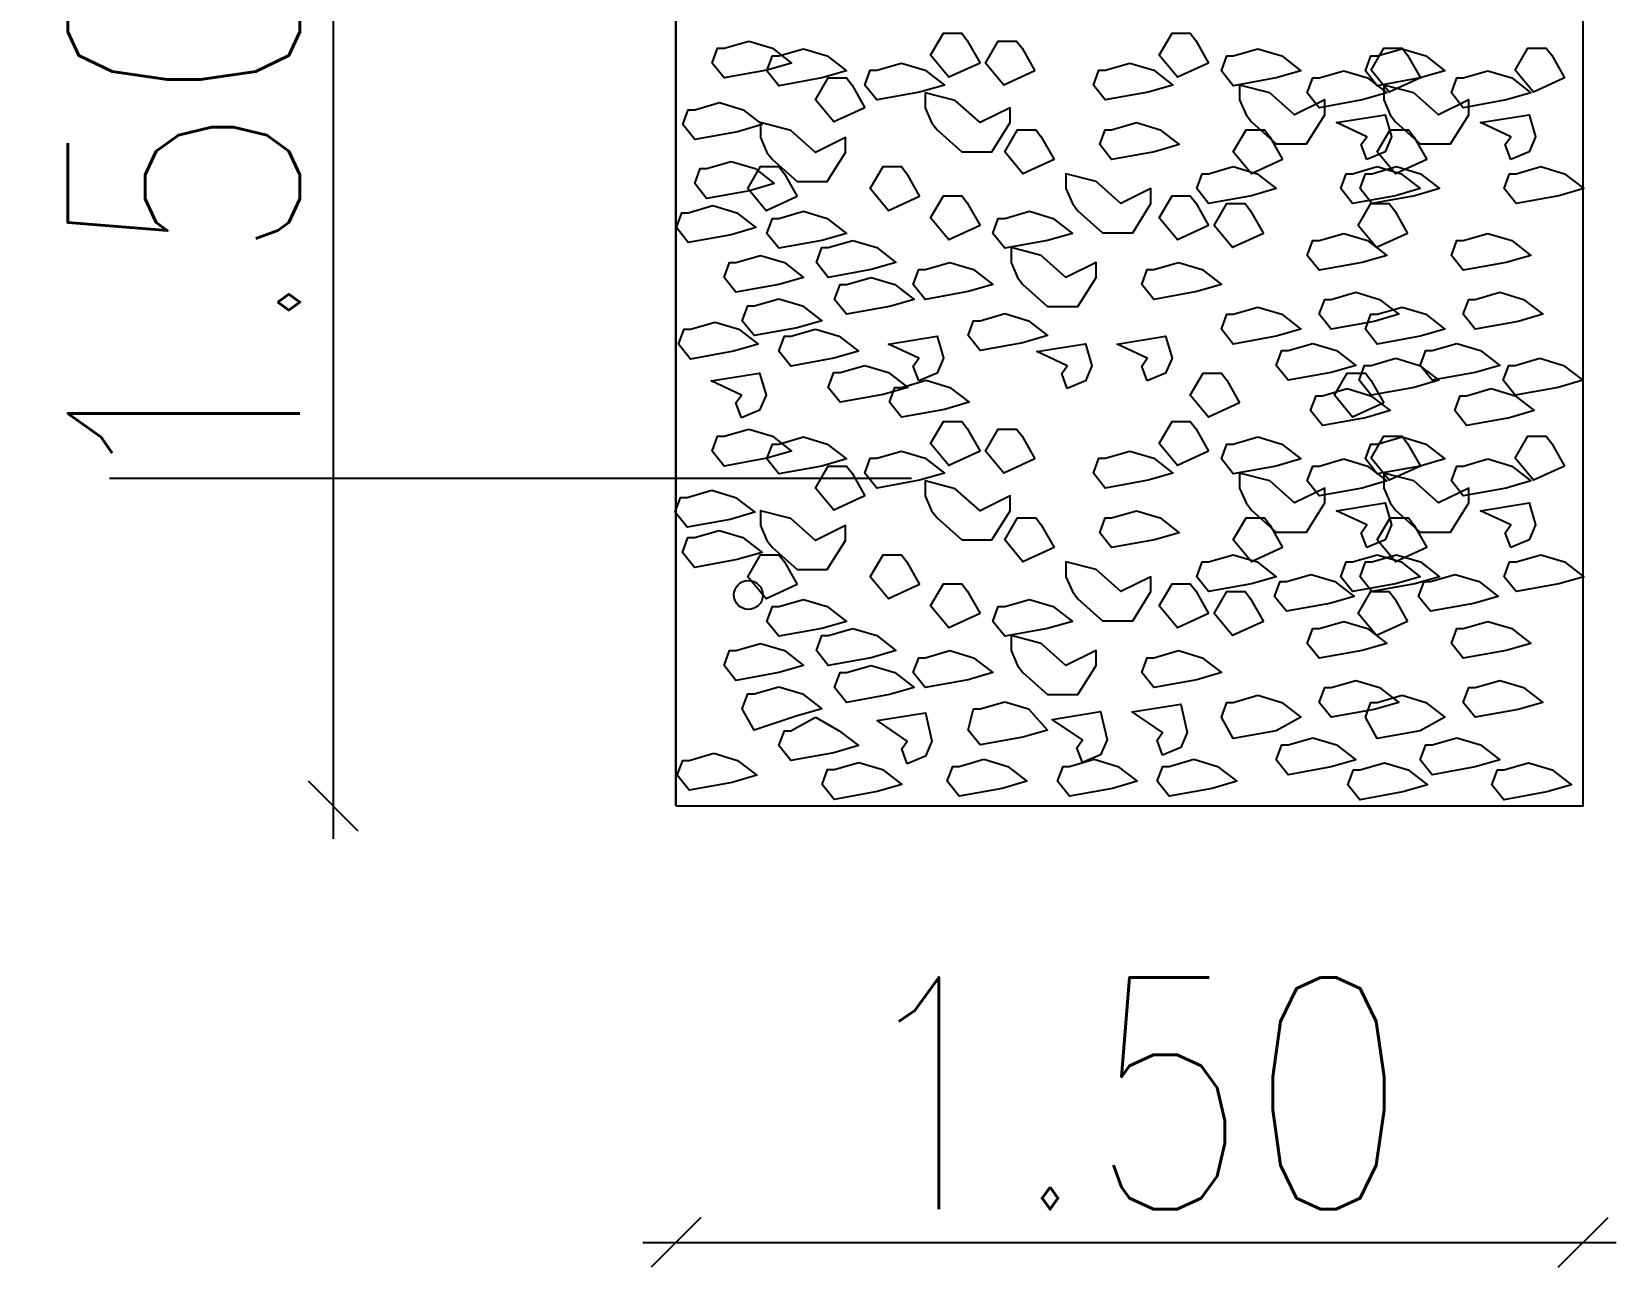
# Model space of a CAD drawing. Header units: metres. Extents: x 574 to 1032, y -195 to -67.
# Drawn here: x 837.543 to 842.325, y -142.248 to -138.519 of the extents above; entities that cross this region are included whole.
import ezdxf

# ---------------------------------------------------------------- set-up
doc = ezdxf.new("R2010")
doc.units = ezdxf.units.M
doc.header["$LTSCALE"] = 20
doc.header["$MEASUREMENT"] = 0
doc.header["$PDMODE"] = 2
doc.layers.add('A-DETL-GENF', color=3, linetype='Continuous', lineweight=9)
doc.layers.add('FOOT', color=3, linetype='Continuous')
doc.styles.add('RS', font='romans.shx', dxfattribs={"width": 0.8})
doc.dimstyles.new('my1', dxfattribs={"dimtxt": 0.23, "dimasz": 0.15, "dimexe": 0, "dimexo": 24, "dimgap": 0.1, "dimtad": 1, "dimtoh": 1, "dimzin": 3, "dimdsep": 46, "dimtxsty": 'RS', "dimblk": 'OBLIQUE', "dimcen": 0.09, "dimdle": 0.1, "dimse1": 1, "dimse2": 1, "dimclrd": 8, "dimclre": 256, "dimclrt": 210, "dimadec": 0, "dimazin": 0, "dimtfac": 0.1, "dimtofl": 0, "dimtmove": 0, "dimatfit": 3, "dimldrblk": 'OBLIQUE', "dimfxl": 0, "dimtolj": 1, "dimtzin": 0, "dimarcsym": 0})

# ---------------------------------------------------------------- blocks, each defined once
blk = doc.blocks.new('_Oblique')
at = {"color": 0, "linetype": 'ByBlock', "lineweight": -2}
blk.add_line((-0.5, -0.5), (0.5, 0.5), dxfattribs=at)
blk = doc.blocks.new('*D431')
at = {"layer": 'A-DETL-GENF', "color": 8, "lineweight": -2, "ltscale": 2}
blk.add_line((839.3871, -142.1734), (842.3251, -142.1734), dxfattribs=at)
at = {"layer": 'Defpoints', "color": 0, "ltscale": 2}
for p in [(842.2251, -139.6924), (839.4871, -139.893), (842.2251, -142.1734)]:
    blk.add_point(p, dxfattribs=at)
at = {"layer": 'A-DETL-GENF', "color": 8, "lineweight": -2, "ltscale": 2, "xscale": 0.15, "yscale": 0.15, "zscale": 0.15, "rotation": 180}
blk.add_blockref('_Oblique', (839.4871, -142.1734), dxfattribs=at)
at = {"layer": 'A-DETL-GENF', "color": 8, "lineweight": -2, "ltscale": 2, "xscale": 0.15, "yscale": 0.15, "zscale": 0.15}
blk.add_blockref('_Oblique', (842.2251, -142.1734), dxfattribs=at)
at = {"layer": 'A-DETL-GENF', "color": 210, "ltscale": 2, "insert": (840.8561, -141.7234), "char_height": 0.7, "attachment_point": 5, "style": 'RS'}
blk.add_mtext('\\A1;1.{\\Fromans|c1;5}0', dxfattribs=at)
blk = doc.blocks.new('*D432')
at = {"layer": 'A-DETL-GENF', "color": 8, "lineweight": -2, "ltscale": 2}
blk.add_line((838.4521, -137.2353), (838.4521, -140.9557), dxfattribs=at)
at = {"layer": 'Defpoints', "color": 0, "ltscale": 2}
for p in [(840.3986, -137.3353), (838.4521, -140.8557), (840.3986, -140.8557)]:
    blk.add_point(p, dxfattribs=at)
at = {"layer": 'A-DETL-GENF', "color": 8, "lineweight": -2, "ltscale": 2, "xscale": 0.15, "yscale": 0.15, "zscale": 0.15}
for p, rotation in [((838.4521, -137.3353), 90), ((838.4521, -140.8557), 270)]:
    blk.add_blockref('_Oblique', p, dxfattribs=dict(at, rotation=rotation))
at = {"layer": 'A-DETL-GENF', "color": 210, "ltscale": 2, "insert": (838.0021, -139.0955), "char_height": 0.7, "attachment_point": 5, "rotation": 90, "style": 'RS'}
blk.add_mtext('\\A1;1.50', dxfattribs=at)

msp = doc.modelspace()

# ---------------------------------------------------------------- linework, layer by layer
at = {"color": 7, "ltscale": 7}
for q in [(839.48707, -137.33533), (841.77529, -140.85568)]:
    msp.add_line((839.48707, -140.85568), q, dxfattribs=at)
at = {"color": 3, "ltscale": 7}
msp.add_line((842.22512, -140.85568), (842.22512, -137.33533), dxfattribs=at)
at = {"color": 7}
msp.add_line((840.19782, -139.86755), (837.7777, -139.86755), dxfattribs=at)
for points in [[(840.40475, -138.61397), (840.31093, -138.65695), (840.25575, -138.59052), (840.29438, -138.52408), (840.34956, -138.52408), (840.36612, -138.54558)], [(840.40475, -138.61397), (840.31093, -138.65695), (840.25575, -138.59052), (840.29438, -138.52408), (840.34956, -138.52408), (840.36612, -138.54558)], [(841.09458, -138.61397), (841.00077, -138.65695), (840.94558, -138.59052), (840.98421, -138.52408), (841.0394, -138.52408), (841.05595, -138.54558)], [(841.09458, -138.61397), (841.00077, -138.65695), (840.94558, -138.59052), (840.98421, -138.52408), (841.0394, -138.52408), (841.05595, -138.54558)], [(839.70664, -138.54753), (839.77838, -138.56903), (839.83633, -138.61397), (839.76183, -138.63546), (839.63214, -138.65891), (839.59627, -138.61397), (839.61282, -138.56903), (839.63214, -138.56903)], [(839.70664, -138.54753), (839.77838, -138.56903), (839.83633, -138.61397), (839.76183, -138.63546), (839.63214, -138.65891), (839.59627, -138.61397), (839.61282, -138.56903), (839.63214, -138.56903)], [(839.8722, -138.57098), (839.94394, -138.59247), (840.00189, -138.63742), (839.92739, -138.65891), (839.7977, -138.68236), (839.76183, -138.63742), (839.77838, -138.59247), (839.7977, -138.59247)], [(839.8722, -138.57098), (839.94394, -138.59247), (840.00189, -138.63742), (839.92739, -138.65891), (839.7977, -138.68236), (839.76183, -138.63742), (839.77838, -138.59247), (839.7977, -138.59247)], [(840.57031, -138.63742), (840.47649, -138.6804), (840.42131, -138.61397), (840.45994, -138.54753), (840.51512, -138.54753), (840.53168, -138.56903)], [(840.57031, -138.63742), (840.47649, -138.6804), (840.42131, -138.61397), (840.45994, -138.54753), (840.51512, -138.54753), (840.53168, -138.56903)], [(841.24359, -138.57098), (841.31533, -138.59247), (841.37327, -138.63742), (841.29877, -138.65891), (841.16908, -138.68236), (841.13321, -138.63742), (841.14977, -138.59247), (841.16908, -138.59247)], [(841.24359, -138.57098), (841.31533, -138.59247), (841.37327, -138.63742), (841.29877, -138.65891), (841.16908, -138.68236), (841.13321, -138.63742), (841.14977, -138.59247), (841.16908, -138.59247)], [(841.67836, -138.57098), (841.75011, -138.59247), (841.80805, -138.63742), (841.73355, -138.65891), (841.60386, -138.68236), (841.56799, -138.63742), (841.58455, -138.59247), (841.60386, -138.59247)], [(841.67836, -138.57098), (841.75011, -138.59247), (841.80805, -138.63742), (841.73355, -138.65891), (841.60386, -138.68236), (841.56799, -138.63742), (841.58455, -138.59247), (841.60386, -138.59247)], [(841.7339, -138.65891), (841.64009, -138.7019), (841.5849, -138.63546), (841.62353, -138.56903), (841.67872, -138.56903), (841.69527, -138.59052)], [(841.7339, -138.65891), (841.64009, -138.7019), (841.5849, -138.63546), (841.62353, -138.56903), (841.67872, -138.56903), (841.69527, -138.59052)], [(842.16868, -138.65891), (842.07487, -138.7019), (842.01968, -138.63546), (842.05831, -138.56903), (842.1135, -138.56903), (842.13005, -138.59052)], [(842.16868, -138.65891), (842.07487, -138.7019), (842.01968, -138.63546), (842.05831, -138.56903), (842.1135, -138.56903), (842.13005, -138.59052)], [(840.16745, -138.61397), (840.23919, -138.63546), (840.29714, -138.6804), (840.22263, -138.7019), (840.09295, -138.72534), (840.05708, -138.6804), (840.07363, -138.63546), (840.09295, -138.63546)], [(840.16745, -138.61397), (840.23919, -138.63546), (840.29714, -138.6804), (840.22263, -138.7019), (840.09295, -138.72534), (840.05708, -138.6804), (840.07363, -138.63546), (840.09295, -138.63546)], [(840.85728, -138.61397), (840.92902, -138.63546), (840.98697, -138.6804), (840.91247, -138.7019), (840.78278, -138.72534), (840.74691, -138.6804), (840.76346, -138.63546), (840.78278, -138.63546)], [(840.85728, -138.61397), (840.92902, -138.63546), (840.98697, -138.6804), (840.91247, -138.7019), (840.78278, -138.72534), (840.74691, -138.6804), (840.76346, -138.63546), (840.78278, -138.63546)], [(841.50296, -138.63742), (841.57471, -138.65891), (841.63265, -138.70385), (841.55815, -138.72534), (841.42846, -138.74879), (841.39259, -138.70385), (841.40915, -138.65891), (841.42846, -138.65891)], [(841.50296, -138.63742), (841.57471, -138.65891), (841.63265, -138.70385), (841.55815, -138.72534), (841.42846, -138.74879), (841.39259, -138.70385), (841.40915, -138.65891), (841.42846, -138.65891)], [(841.93774, -138.63742), (842.00948, -138.65891), (842.06743, -138.70385), (841.99293, -138.72534), (841.86324, -138.74879), (841.82737, -138.70385), (841.84392, -138.65891), (841.86324, -138.65891)], [(841.93774, -138.63742), (842.00948, -138.65891), (842.06743, -138.70385), (841.99293, -138.72534), (841.86324, -138.74879), (841.82737, -138.70385), (841.84392, -138.65891), (841.86324, -138.65891)], [(840.05708, -138.74879), (839.96326, -138.79178), (839.90807, -138.72534), (839.9467, -138.65891), (840.00189, -138.65891), (840.01844, -138.6804)], [(840.05708, -138.74879), (839.96326, -138.79178), (839.90807, -138.72534), (839.9467, -138.65891), (840.00189, -138.65891), (840.01844, -138.6804)], [(841.22427, -138.79178), (841.29877, -138.85822), (841.38983, -138.85822), (841.44502, -138.77029), (841.44502, -138.72534), (841.35396, -138.77029), (841.27946, -138.70385), (841.1884, -138.6804), (841.1884, -138.72534), (841.20771, -138.77029)], [(841.22427, -138.79178), (841.29877, -138.85822), (841.38983, -138.85822), (841.44502, -138.77029), (841.44502, -138.72534), (841.35396, -138.77029), (841.27946, -138.70385), (841.1884, -138.6804), (841.1884, -138.72534), (841.20771, -138.77029)], [(841.65905, -138.79178), (841.73355, -138.85822), (841.82461, -138.85822), (841.8798, -138.77029), (841.8798, -138.72534), (841.78874, -138.77029), (841.71424, -138.70385), (841.62318, -138.6804), (841.62318, -138.72534), (841.64249, -138.77029)], [(841.65905, -138.79178), (841.73355, -138.85822), (841.82461, -138.85822), (841.8798, -138.77029), (841.8798, -138.72534), (841.78874, -138.77029), (841.71424, -138.70385), (841.62318, -138.6804), (841.62318, -138.72534), (841.64249, -138.77029)], [(839.61814, -138.73335), (839.68988, -138.75485), (839.74782, -138.79979), (839.67332, -138.82128), (839.54363, -138.84473), (839.50776, -138.79979), (839.52432, -138.75485), (839.54363, -138.75485)], [(839.61814, -138.73335), (839.68988, -138.75485), (839.74782, -138.79979), (839.67332, -138.82128), (839.54363, -138.84473), (839.50776, -138.79979), (839.52432, -138.75485), (839.54363, -138.75485)], [(840.27506, -138.81523), (840.34956, -138.88166), (840.44062, -138.88166), (840.49581, -138.79373), (840.49581, -138.74879), (840.40475, -138.79373), (840.33025, -138.7273), (840.23919, -138.70385), (840.23919, -138.74879), (840.25851, -138.79373)], [(840.27506, -138.81523), (840.34956, -138.88166), (840.44062, -138.88166), (840.49581, -138.79373), (840.49581, -138.74879), (840.40475, -138.79373), (840.33025, -138.7273), (840.23919, -138.70385), (840.23919, -138.74879), (840.25851, -138.79373)], [(841.57195, -138.90511), (841.55539, -138.86017), (841.57195, -138.83672), (841.48089, -138.79373), (841.62713, -138.77029), (841.64645, -138.83672), (841.62713, -138.88166)], [(841.57195, -138.90511), (841.55539, -138.86017), (841.57195, -138.83672), (841.48089, -138.79373), (841.62713, -138.77029), (841.64645, -138.83672), (841.62713, -138.88166)], [(842.00672, -138.90511), (841.99017, -138.86017), (842.00672, -138.83672), (841.91567, -138.79373), (842.06191, -138.77029), (842.08123, -138.83672), (842.06191, -138.88166)], [(842.00672, -138.90511), (841.99017, -138.86017), (842.00672, -138.83672), (841.91567, -138.79373), (842.06191, -138.77029), (842.08123, -138.83672), (842.06191, -138.88166)], [(839.77838, -138.90511), (839.85288, -138.97155), (839.94394, -138.97155), (839.99913, -138.88362), (839.99913, -138.83868), (839.90807, -138.88362), (839.83357, -138.81718), (839.74251, -138.79373), (839.74251, -138.83868), (839.76183, -138.88362)], [(839.77838, -138.90511), (839.85288, -138.97155), (839.94394, -138.97155), (839.99913, -138.88362), (839.99913, -138.83868), (839.90807, -138.88362), (839.83357, -138.81718), (839.74251, -138.79373), (839.74251, -138.83868), (839.76183, -138.88362)], [(840.62826, -138.90511), (840.53444, -138.9481), (840.47925, -138.88166), (840.51788, -138.81523), (840.57307, -138.81523), (840.58963, -138.83672)], [(840.62826, -138.90511), (840.53444, -138.9481), (840.47925, -138.88166), (840.51788, -138.81523), (840.57307, -138.81523), (840.58963, -138.83672)], [(840.8766, -138.79373), (840.94834, -138.81523), (841.00628, -138.86017), (840.93178, -138.88166), (840.80209, -138.90511), (840.76622, -138.86017), (840.78278, -138.81523), (840.80209, -138.81523)], [(840.8766, -138.79373), (840.94834, -138.81523), (841.00628, -138.86017), (840.93178, -138.88166), (840.80209, -138.90511), (840.76622, -138.86017), (840.78278, -138.81523), (840.80209, -138.81523)], [(841.31809, -138.90511), (841.22427, -138.9481), (841.16908, -138.88166), (841.20771, -138.81523), (841.2629, -138.81523), (841.27946, -138.83672)], [(841.31809, -138.90511), (841.22427, -138.9481), (841.16908, -138.88166), (841.20771, -138.81523), (841.2629, -138.81523), (841.27946, -138.83672)], [(841.75287, -138.90511), (841.65905, -138.9481), (841.60386, -138.88166), (841.64249, -138.81523), (841.69768, -138.81523), (841.71424, -138.83672)], [(841.75287, -138.90511), (841.65905, -138.9481), (841.60386, -138.88166), (841.64249, -138.81523), (841.69768, -138.81523), (841.71424, -138.83672)], [(839.65401, -138.91117), (839.72575, -138.93266), (839.78369, -138.9776), (839.70919, -138.9991), (839.5795, -139.02254), (839.54363, -138.9776), (839.56019, -138.93266), (839.5795, -138.93266)], [(839.65401, -138.91117), (839.72575, -138.93266), (839.78369, -138.9776), (839.70919, -138.9991), (839.5795, -139.02254), (839.54363, -138.9776), (839.56019, -138.93266), (839.5795, -138.93266)], [(839.85288, -139.01649), (839.75907, -139.05948), (839.70388, -138.99304), (839.74251, -138.9266), (839.7977, -138.9266), (839.81425, -138.9481)], [(839.85288, -139.01649), (839.75907, -139.05948), (839.70388, -138.99304), (839.74251, -138.9266), (839.7977, -138.9266), (839.81425, -138.9481)], [(840.22263, -139.01649), (840.12882, -139.05948), (840.07363, -138.99304), (840.11226, -138.9266), (840.16745, -138.9266), (840.184, -138.9481)], [(840.22263, -139.01649), (840.12882, -139.05948), (840.07363, -138.99304), (840.11226, -138.9266), (840.16745, -138.9266), (840.184, -138.9481)], [(841.16908, -138.9266), (841.24083, -138.9481), (841.29877, -138.99304), (841.22427, -139.01453), (841.09458, -139.03798), (841.05871, -138.99304), (841.07527, -138.9481), (841.09458, -138.9481)], [(841.16908, -138.9266), (841.24083, -138.9481), (841.29877, -138.99304), (841.22427, -139.01453), (841.09458, -139.03798), (841.05871, -138.99304), (841.07527, -138.9481), (841.09458, -138.9481)], [(841.60386, -138.9266), (841.67561, -138.9481), (841.73355, -138.99304), (841.65905, -139.01453), (841.52936, -139.03798), (841.49349, -138.99304), (841.51005, -138.9481), (841.52936, -138.9481)], [(841.60386, -138.9266), (841.67561, -138.9481), (841.73355, -138.99304), (841.65905, -139.01453), (841.52936, -139.03798), (841.49349, -138.99304), (841.51005, -138.9481), (841.52936, -138.9481)], [(841.66216, -138.9266), (841.7339, -138.9481), (841.79185, -138.99304), (841.71735, -139.01453), (841.58766, -139.03798), (841.55179, -138.99304), (841.56834, -138.9481), (841.58766, -138.9481)], [(841.66216, -138.9266), (841.7339, -138.9481), (841.79185, -138.99304), (841.71735, -139.01453), (841.58766, -139.03798), (841.55179, -138.99304), (841.56834, -138.9481), (841.58766, -138.9481)], [(842.09694, -138.9266), (842.16868, -138.9481), (842.22663, -138.99304), (842.15213, -139.01453), (842.02244, -139.03798), (841.98657, -138.99304), (842.00312, -138.9481), (842.02244, -138.9481)], [(842.09694, -138.9266), (842.16868, -138.9481), (842.22663, -138.99304), (842.15213, -139.01453), (842.02244, -139.03798), (841.98657, -138.99304), (842.00312, -138.9481), (842.02244, -138.9481)], [(840.7, -139.05948), (840.7745, -139.12591), (840.86556, -139.12591), (840.92074, -139.03798), (840.92074, -138.99304), (840.82969, -139.03798), (840.75519, -138.97155), (840.66413, -138.9481), (840.66413, -138.99304), (840.68344, -139.03798)], [(840.7, -139.05948), (840.7745, -139.12591), (840.86556, -139.12591), (840.92074, -139.03798), (840.92074, -138.99304), (840.82969, -139.03798), (840.75519, -138.97155), (840.66413, -138.9481), (840.66413, -138.99304), (840.68344, -139.03798)], [(840.40475, -139.10442), (840.31093, -139.1474), (840.25575, -139.08097), (840.29438, -139.01453), (840.34956, -139.01453), (840.36612, -139.03603)], [(840.40475, -139.10442), (840.31093, -139.1474), (840.25575, -139.08097), (840.29438, -139.01453), (840.34956, -139.01453), (840.36612, -139.03603)], [(841.09458, -139.10442), (841.00077, -139.1474), (840.94558, -139.08097), (840.98421, -139.01453), (841.0394, -139.01453), (841.05595, -139.03603)], [(841.09458, -139.10442), (841.00077, -139.1474), (840.94558, -139.08097), (840.98421, -139.01453), (841.0394, -139.01453), (841.05595, -139.03603)], [(839.59882, -139.04404), (839.67056, -139.06553), (839.72851, -139.11047), (839.65401, -139.13197), (839.52432, -139.15541), (839.48845, -139.11047), (839.505, -139.06553), (839.52432, -139.06553)], [(839.8722, -139.06143), (839.94394, -139.08292), (840.00189, -139.12786), (839.92739, -139.14936), (839.7977, -139.17281), (839.76183, -139.12786), (839.77838, -139.08292), (839.7977, -139.08292)], [(839.8722, -139.06143), (839.94394, -139.08292), (840.00189, -139.12786), (839.92739, -139.14936), (839.7977, -139.17281), (839.76183, -139.12786), (839.77838, -139.08292), (839.7977, -139.08292)], [(840.55375, -139.06143), (840.6255, -139.08292), (840.68344, -139.12786), (840.60894, -139.14936), (840.47925, -139.17281), (840.44338, -139.12786), (840.45994, -139.08292), (840.47925, -139.08292)], [(840.55375, -139.06143), (840.6255, -139.08292), (840.68344, -139.12786), (840.60894, -139.14936), (840.47925, -139.17281), (840.44338, -139.12786), (840.45994, -139.08292), (840.47925, -139.08292)], [(841.26014, -139.12786), (841.16633, -139.17085), (841.11114, -139.10442), (841.14977, -139.03798), (841.20496, -139.03798), (841.22151, -139.05948)], [(841.26014, -139.12786), (841.16633, -139.17085), (841.11114, -139.10442), (841.14977, -139.03798), (841.20496, -139.03798), (841.22151, -139.05948)], [(841.69492, -139.12786), (841.6011, -139.17085), (841.54592, -139.10442), (841.58455, -139.03798), (841.63973, -139.03798), (841.65629, -139.05948)], [(841.69492, -139.12786), (841.6011, -139.17085), (841.54592, -139.10442), (841.58455, -139.03798), (841.63973, -139.03798), (841.65629, -139.05948)], [(840.0212, -139.14936), (840.09295, -139.17085), (840.15089, -139.21579), (840.07639, -139.23729), (839.9467, -139.26074), (839.91083, -139.21579), (839.92739, -139.17085), (839.9467, -139.17085)], [(840.0212, -139.14936), (840.09295, -139.17085), (840.15089, -139.21579), (840.07639, -139.23729), (839.9467, -139.26074), (839.91083, -139.21579), (839.92739, -139.17085), (839.9467, -139.17085)], [(841.50296, -139.12786), (841.57471, -139.14936), (841.63265, -139.1943), (841.55815, -139.21579), (841.42846, -139.23924), (841.39259, -139.1943), (841.40915, -139.14936), (841.42846, -139.14936)], [(841.50296, -139.12786), (841.57471, -139.14936), (841.63265, -139.1943), (841.55815, -139.21579), (841.42846, -139.23924), (841.39259, -139.1943), (841.40915, -139.14936), (841.42846, -139.14936)], [(841.93774, -139.12786), (842.00948, -139.14936), (842.06743, -139.1943), (841.99293, -139.21579), (841.86324, -139.23924), (841.82737, -139.1943), (841.84392, -139.14936), (841.86324, -139.14936)], [(841.93774, -139.12786), (842.00948, -139.14936), (842.06743, -139.1943), (841.99293, -139.21579), (841.86324, -139.23924), (841.82737, -139.1943), (841.84392, -139.14936), (841.86324, -139.14936)], [(839.74251, -139.1943), (839.81425, -139.21579), (839.8722, -139.26074), (839.7977, -139.28223), (839.66801, -139.30568), (839.63214, -139.26074), (839.64869, -139.21579), (839.66801, -139.21579)], [(839.74251, -139.1943), (839.81425, -139.21579), (839.8722, -139.26074), (839.7977, -139.28223), (839.66801, -139.30568), (839.63214, -139.26074), (839.64869, -139.21579), (839.66801, -139.21579)], [(840.53444, -139.28223), (840.60894, -139.34866), (840.7, -139.34866), (840.75519, -139.26074), (840.75519, -139.21579), (840.66413, -139.26074), (840.58963, -139.1943), (840.49857, -139.17085), (840.49857, -139.21579), (840.51788, -139.26074)], [(840.53444, -139.28223), (840.60894, -139.34866), (840.7, -139.34866), (840.75519, -139.26074), (840.75519, -139.21579), (840.66413, -139.26074), (840.58963, -139.1943), (840.49857, -139.17085), (840.49857, -139.21579), (840.51788, -139.26074)], [(840.07639, -139.26074), (840.14813, -139.28223), (840.20608, -139.32717), (840.13158, -139.34866), (840.00189, -139.37211), (839.96602, -139.32717), (839.98257, -139.28223), (840.00189, -139.28223)], [(840.07639, -139.26074), (840.14813, -139.28223), (840.20608, -139.32717), (840.13158, -139.34866), (840.00189, -139.37211), (839.96602, -139.32717), (839.98257, -139.28223), (840.00189, -139.28223)], [(840.31369, -139.21579), (840.38544, -139.23729), (840.44338, -139.28223), (840.36888, -139.30372), (840.23919, -139.32717), (840.20332, -139.28223), (840.21988, -139.23729), (840.23919, -139.23729)], [(840.31369, -139.21579), (840.38544, -139.23729), (840.44338, -139.28223), (840.36888, -139.30372), (840.23919, -139.32717), (840.20332, -139.28223), (840.21988, -139.23729), (840.23919, -139.23729)], [(841.00352, -139.21579), (841.07527, -139.23729), (841.13321, -139.28223), (841.05871, -139.30372), (840.92902, -139.32717), (840.89315, -139.28223), (840.90971, -139.23729), (840.92902, -139.23729)], [(841.00352, -139.21579), (841.07527, -139.23729), (841.13321, -139.28223), (841.05871, -139.30372), (840.92902, -139.32717), (840.89315, -139.28223), (840.90971, -139.23729), (840.92902, -139.23729)], [(841.53883, -139.30568), (841.61058, -139.32717), (841.66852, -139.37211), (841.59402, -139.39361), (841.46433, -139.41705), (841.42846, -139.37211), (841.44502, -139.32717), (841.46433, -139.32717)], [(841.53883, -139.30568), (841.61058, -139.32717), (841.66852, -139.37211), (841.59402, -139.39361), (841.46433, -139.41705), (841.42846, -139.37211), (841.44502, -139.32717), (841.46433, -139.32717)], [(841.97361, -139.30568), (842.04536, -139.32717), (842.1033, -139.37211), (842.0288, -139.39361), (841.89911, -139.41705), (841.86324, -139.37211), (841.8798, -139.32717), (841.89911, -139.32717)], [(841.97361, -139.30568), (842.04536, -139.32717), (842.1033, -139.37211), (842.0288, -139.39361), (841.89911, -139.41705), (841.86324, -139.37211), (841.8798, -139.32717), (841.89911, -139.32717)], [(839.7977, -139.32522), (839.86944, -139.34671), (839.92739, -139.39165), (839.85288, -139.41315), (839.7232, -139.43659), (839.68733, -139.39165), (839.70388, -139.34671), (839.7232, -139.34671)], [(839.7977, -139.32522), (839.86944, -139.34671), (839.92739, -139.39165), (839.85288, -139.41315), (839.7232, -139.43659), (839.68733, -139.39165), (839.70388, -139.34671), (839.7232, -139.34671)], [(841.24359, -139.35062), (841.31533, -139.37211), (841.37327, -139.41705), (841.29877, -139.43855), (841.16908, -139.462), (841.13321, -139.41705), (841.14977, -139.37211), (841.16908, -139.37211)], [(841.24359, -139.35062), (841.31533, -139.37211), (841.37327, -139.41705), (841.29877, -139.43855), (841.16908, -139.462), (841.13321, -139.41705), (841.14977, -139.37211), (841.16908, -139.37211)], [(841.67836, -139.35062), (841.75011, -139.37211), (841.80805, -139.41705), (841.73355, -139.43855), (841.60386, -139.462), (841.56799, -139.41705), (841.58455, -139.37211), (841.60386, -139.37211)], [(841.67836, -139.35062), (841.75011, -139.37211), (841.80805, -139.41705), (841.73355, -139.43855), (841.60386, -139.462), (841.56799, -139.41705), (841.58455, -139.37211), (841.60386, -139.37211)], [(839.60529, -139.39584), (839.67703, -139.41733), (839.73498, -139.46227), (839.66048, -139.48377), (839.53079, -139.50721), (839.49492, -139.46227), (839.51147, -139.41733), (839.53079, -139.41733)], [(840.47925, -139.37016), (840.55099, -139.39165), (840.60894, -139.43659), (840.53444, -139.45809), (840.40475, -139.48154), (840.36888, -139.43659), (840.38544, -139.39165), (840.40475, -139.39165)], [(840.47925, -139.37016), (840.55099, -139.39165), (840.60894, -139.43659), (840.53444, -139.45809), (840.40475, -139.48154), (840.36888, -139.43659), (840.38544, -139.39165), (840.40475, -139.39165)], [(839.90807, -139.41705), (839.97981, -139.43855), (840.03776, -139.48349), (839.96326, -139.50498), (839.83357, -139.52843), (839.7977, -139.48349), (839.81425, -139.43855), (839.83357, -139.43855)], [(839.90807, -139.41705), (839.97981, -139.43855), (840.03776, -139.48349), (839.96326, -139.50498), (839.83357, -139.52843), (839.7977, -139.48349), (839.81425, -139.43855), (839.83357, -139.43855)], [(840.21988, -139.57337), (840.20332, -139.52843), (840.21988, -139.50498), (840.12882, -139.462), (840.27506, -139.43855), (840.29438, -139.50498), (840.27506, -139.54992)], [(840.21988, -139.57337), (840.20332, -139.52843), (840.21988, -139.50498), (840.12882, -139.462), (840.27506, -139.43855), (840.29438, -139.50498), (840.27506, -139.54992)], [(840.90971, -139.57337), (840.89315, -139.52843), (840.90971, -139.50498), (840.81865, -139.462), (840.96489, -139.43855), (840.98421, -139.50498), (840.96489, -139.54992)], [(840.90971, -139.57337), (840.89315, -139.52843), (840.90971, -139.50498), (840.81865, -139.462), (840.96489, -139.43855), (840.98421, -139.50498), (840.96489, -139.54992)], [(840.66778, -139.59596), (840.65123, -139.55102), (840.66778, -139.52757), (840.57673, -139.48458), (840.72297, -139.46113), (840.74229, -139.52757), (840.72297, -139.57251)], [(840.66778, -139.59596), (840.65123, -139.55102), (840.66778, -139.52757), (840.57673, -139.48458), (840.72297, -139.46113), (840.74229, -139.52757), (840.72297, -139.57251)], [(841.40915, -139.46004), (841.48089, -139.48154), (841.53883, -139.52648), (841.46433, -139.54797), (841.33464, -139.57142), (841.29877, -139.52648), (841.31533, -139.48154), (841.33464, -139.48154)], [(841.40915, -139.46004), (841.48089, -139.48154), (841.53883, -139.52648), (841.46433, -139.54797), (841.33464, -139.57142), (841.29877, -139.52648), (841.31533, -139.48154), (841.33464, -139.48154)], [(841.84392, -139.46004), (841.91567, -139.48154), (841.97361, -139.52648), (841.89911, -139.54797), (841.76942, -139.57142), (841.73355, -139.52648), (841.75011, -139.48154), (841.76942, -139.48154)], [(841.84392, -139.46004), (841.91567, -139.48154), (841.97361, -139.52648), (841.89911, -139.54797), (841.76942, -139.57142), (841.73355, -139.52648), (841.75011, -139.48154), (841.76942, -139.48154)], [(840.05708, -139.52648), (840.12882, -139.54797), (840.18676, -139.59291), (840.11226, -139.61441), (839.98257, -139.63785), (839.9467, -139.59291), (839.96326, -139.54797), (839.98257, -139.54797)], [(840.05708, -139.52648), (840.12882, -139.54797), (840.18676, -139.59291), (840.11226, -139.61441), (839.98257, -139.63785), (839.9467, -139.59291), (839.96326, -139.54797), (839.98257, -139.54797)], [(841.6594, -139.50498), (841.73115, -139.52648), (841.78909, -139.57142), (841.71459, -139.59291), (841.5849, -139.61636), (841.54903, -139.57142), (841.56559, -139.52648), (841.5849, -139.52648)], [(842.09418, -139.50498), (842.16592, -139.52648), (842.22387, -139.57142), (842.14937, -139.59291), (842.01968, -139.61636), (841.98381, -139.57142), (842.00036, -139.52648), (842.01968, -139.52648)], [(839.68457, -139.68475), (839.66801, -139.63981), (839.68457, -139.61636), (839.59351, -139.57337), (839.73975, -139.54992), (839.75907, -139.61636), (839.73975, -139.6613)], [(839.68457, -139.68475), (839.66801, -139.63981), (839.68457, -139.61636), (839.59351, -139.57337), (839.73975, -139.54992), (839.75907, -139.61636), (839.73975, -139.6613)], [(840.24195, -139.57142), (840.31369, -139.59291), (840.37164, -139.63785), (840.29714, -139.65935), (840.16745, -139.6828), (840.13158, -139.63785), (840.14813, -139.59291), (840.16745, -139.59291)], [(840.24195, -139.57142), (840.31369, -139.59291), (840.37164, -139.63785), (840.29714, -139.65935), (840.16745, -139.6828), (840.13158, -139.63785), (840.14813, -139.59291), (840.16745, -139.59291)], [(841.1884, -139.63981), (841.09458, -139.6828), (841.0394, -139.61636), (841.07803, -139.54992), (841.13321, -139.54992), (841.14977, -139.57142)], [(841.1884, -139.63981), (841.09458, -139.6828), (841.0394, -139.61636), (841.07803, -139.54992), (841.13321, -139.54992), (841.14977, -139.57142)], [(841.51293, -139.59636), (841.58467, -139.61786), (841.64262, -139.6628), (841.56812, -139.68429), (841.43843, -139.70774), (841.40256, -139.6628), (841.41911, -139.61786), (841.43843, -139.61786)], [(841.62318, -139.63981), (841.52936, -139.6828), (841.47417, -139.61636), (841.51281, -139.54992), (841.56799, -139.54992), (841.58455, -139.57142)], [(841.62318, -139.63981), (841.52936, -139.6828), (841.47417, -139.61636), (841.51281, -139.54992), (841.56799, -139.54992), (841.58455, -139.57142)], [(841.94771, -139.59636), (842.01945, -139.61786), (842.0774, -139.6628), (842.0029, -139.68429), (841.87321, -139.70774), (841.83734, -139.6628), (841.85389, -139.61786), (841.87321, -139.61786)], [(839.70664, -139.71878), (839.77838, -139.74027), (839.83633, -139.78521), (839.76183, -139.8067), (839.63214, -139.83015), (839.59627, -139.78521), (839.61282, -139.74027), (839.63214, -139.74027)], [(839.70664, -139.71878), (839.77838, -139.74027), (839.83633, -139.78521), (839.76183, -139.8067), (839.63214, -139.83015), (839.59627, -139.78521), (839.61282, -139.74027), (839.63214, -139.74027)], [(840.40475, -139.78521), (840.31093, -139.8282), (840.25575, -139.76176), (840.29438, -139.69533), (840.34956, -139.69533), (840.36612, -139.71682)], [(840.40475, -139.78521), (840.31093, -139.8282), (840.25575, -139.76176), (840.29438, -139.69533), (840.34956, -139.69533), (840.36612, -139.71682)], [(840.57031, -139.80866), (840.47649, -139.85165), (840.42131, -139.78521), (840.45994, -139.71878), (840.51512, -139.71878), (840.53168, -139.74027)], [(840.57031, -139.80866), (840.47649, -139.85165), (840.42131, -139.78521), (840.45994, -139.71878), (840.51512, -139.71878), (840.53168, -139.74027)], [(841.09458, -139.78521), (841.00077, -139.8282), (840.94558, -139.76176), (840.98421, -139.69533), (841.0394, -139.69533), (841.05595, -139.71682)], [(841.09458, -139.78521), (841.00077, -139.8282), (840.94558, -139.76176), (840.98421, -139.69533), (841.0394, -139.69533), (841.05595, -139.71682)], [(841.7339, -139.83015), (841.64009, -139.87314), (841.5849, -139.8067), (841.62353, -139.74027), (841.67872, -139.74027), (841.69527, -139.76176)], [(841.7339, -139.83015), (841.64009, -139.87314), (841.5849, -139.8067), (841.62353, -139.74027), (841.67872, -139.74027), (841.69527, -139.76176)], [(842.16868, -139.83015), (842.07487, -139.87314), (842.01968, -139.8067), (842.05831, -139.74027), (842.1135, -139.74027), (842.13005, -139.76176)], [(842.16868, -139.83015), (842.07487, -139.87314), (842.01968, -139.8067), (842.05831, -139.74027), (842.1135, -139.74027), (842.13005, -139.76176)], [(839.8722, -139.74222), (839.94394, -139.76372), (840.00189, -139.80866), (839.92739, -139.83015), (839.7977, -139.8536), (839.76183, -139.80866), (839.77838, -139.76372), (839.7977, -139.76372)], [(839.8722, -139.74222), (839.94394, -139.76372), (840.00189, -139.80866), (839.92739, -139.83015), (839.7977, -139.8536), (839.76183, -139.80866), (839.77838, -139.76372), (839.7977, -139.76372)], [(840.16745, -139.78521), (840.23919, -139.8067), (840.29714, -139.85165), (840.22263, -139.87314), (840.09295, -139.89659), (840.05708, -139.85165), (840.07363, -139.8067), (840.09295, -139.8067)], [(840.16745, -139.78521), (840.23919, -139.8067), (840.29714, -139.85165), (840.22263, -139.87314), (840.09295, -139.89659), (840.05708, -139.85165), (840.07363, -139.8067), (840.09295, -139.8067)], [(840.85728, -139.78521), (840.92902, -139.8067), (840.98697, -139.85165), (840.91247, -139.87314), (840.78278, -139.89659), (840.74691, -139.85165), (840.76346, -139.8067), (840.78278, -139.8067)], [(840.85728, -139.78521), (840.92902, -139.8067), (840.98697, -139.85165), (840.91247, -139.87314), (840.78278, -139.89659), (840.74691, -139.85165), (840.76346, -139.8067), (840.78278, -139.8067)], [(841.24359, -139.74222), (841.31533, -139.76372), (841.37327, -139.80866), (841.29877, -139.83015), (841.16908, -139.8536), (841.13321, -139.80866), (841.14977, -139.76372), (841.16908, -139.76372)], [(841.24359, -139.74222), (841.31533, -139.76372), (841.37327, -139.80866), (841.29877, -139.83015), (841.16908, -139.8536), (841.13321, -139.80866), (841.14977, -139.76372), (841.16908, -139.76372)], [(841.67836, -139.74222), (841.75011, -139.76372), (841.80805, -139.80866), (841.73355, -139.83015), (841.60386, -139.8536), (841.56799, -139.80866), (841.58455, -139.76372), (841.60386, -139.76372)], [(841.67836, -139.74222), (841.75011, -139.76372), (841.80805, -139.80866), (841.73355, -139.83015), (841.60386, -139.8536), (841.56799, -139.80866), (841.58455, -139.76372), (841.60386, -139.76372)], [(840.05708, -139.92004), (839.96326, -139.96302), (839.90807, -139.89659), (839.9467, -139.83015), (840.00189, -139.83015), (840.01844, -139.85165)], [(840.05708, -139.92004), (839.96326, -139.96302), (839.90807, -139.89659), (839.9467, -139.83015), (840.00189, -139.83015), (840.01844, -139.85165)], [(841.50296, -139.80866), (841.57471, -139.83015), (841.63265, -139.87509), (841.55815, -139.89659), (841.42846, -139.92004), (841.39259, -139.87509), (841.40915, -139.83015), (841.42846, -139.83015)], [(841.50296, -139.80866), (841.57471, -139.83015), (841.63265, -139.87509), (841.55815, -139.89659), (841.42846, -139.92004), (841.39259, -139.87509), (841.40915, -139.83015), (841.42846, -139.83015)], [(841.93774, -139.80866), (842.00948, -139.83015), (842.06743, -139.87509), (841.99293, -139.89659), (841.86324, -139.92004), (841.82737, -139.87509), (841.84392, -139.83015), (841.86324, -139.83015)], [(841.93774, -139.80866), (842.00948, -139.83015), (842.06743, -139.87509), (841.99293, -139.89659), (841.86324, -139.92004), (841.82737, -139.87509), (841.84392, -139.83015), (841.86324, -139.83015)], [(840.27506, -139.98647), (840.34956, -140.05291), (840.44062, -140.05291), (840.49581, -139.96498), (840.49581, -139.92004), (840.40475, -139.96498), (840.33025, -139.89854), (840.23919, -139.87509), (840.23919, -139.92004), (840.25851, -139.96498)], [(840.27506, -139.98647), (840.34956, -140.05291), (840.44062, -140.05291), (840.49581, -139.96498), (840.49581, -139.92004), (840.40475, -139.96498), (840.33025, -139.89854), (840.23919, -139.87509), (840.23919, -139.92004), (840.25851, -139.96498)], [(841.22427, -139.96302), (841.29877, -140.02946), (841.38983, -140.02946), (841.44502, -139.94153), (841.44502, -139.89659), (841.35396, -139.94153), (841.27946, -139.87509), (841.1884, -139.85165), (841.1884, -139.89659), (841.20771, -139.94153)], [(841.22427, -139.96302), (841.29877, -140.02946), (841.38983, -140.02946), (841.44502, -139.94153), (841.44502, -139.89659), (841.35396, -139.94153), (841.27946, -139.87509), (841.1884, -139.85165), (841.1884, -139.89659), (841.20771, -139.94153)], [(841.65905, -139.96302), (841.73355, -140.02946), (841.82461, -140.02946), (841.8798, -139.94153), (841.8798, -139.89659), (841.78874, -139.94153), (841.71424, -139.87509), (841.62318, -139.85165), (841.62318, -139.89659), (841.64249, -139.94153)], [(841.65905, -139.96302), (841.73355, -140.02946), (841.82461, -140.02946), (841.8798, -139.94153), (841.8798, -139.89659), (841.78874, -139.94153), (841.71424, -139.87509), (841.62318, -139.85165), (841.62318, -139.89659), (841.64249, -139.94153)], [(839.59506, -139.90336), (839.6668, -139.92486), (839.72475, -139.9698), (839.65024, -139.99129), (839.52056, -140.01474), (839.48468, -139.9698), (839.50124, -139.92486), (839.52056, -139.92486)], [(839.77838, -140.07635), (839.85288, -140.14279), (839.94394, -140.14279), (839.99913, -140.05486), (839.99913, -140.00992), (839.90807, -140.05486), (839.83357, -139.98842), (839.74251, -139.96498), (839.74251, -140.00992), (839.76183, -140.05486)], [(839.77838, -140.07635), (839.85288, -140.14279), (839.94394, -140.14279), (839.99913, -140.05486), (839.99913, -140.00992), (839.90807, -140.05486), (839.83357, -139.98842), (839.74251, -139.96498), (839.74251, -140.00992), (839.76183, -140.05486)], [(840.8766, -139.96498), (840.94834, -139.98647), (841.00628, -140.03141), (840.93178, -140.05291), (840.80209, -140.07635), (840.76622, -140.03141), (840.78278, -139.98647), (840.80209, -139.98647)], [(840.8766, -139.96498), (840.94834, -139.98647), (841.00628, -140.03141), (840.93178, -140.05291), (840.80209, -140.07635), (840.76622, -140.03141), (840.78278, -139.98647), (840.80209, -139.98647)], [(841.57195, -140.07635), (841.55539, -140.03141), (841.57195, -140.00796), (841.48089, -139.96498), (841.62713, -139.94153), (841.64645, -140.00796), (841.62713, -140.05291)], [(841.57195, -140.07635), (841.55539, -140.03141), (841.57195, -140.00796), (841.48089, -139.96498), (841.62713, -139.94153), (841.64645, -140.00796), (841.62713, -140.05291)], [(842.00672, -140.07635), (841.99017, -140.03141), (842.00672, -140.00796), (841.91567, -139.96498), (842.06191, -139.94153), (842.08123, -140.00796), (842.06191, -140.05291)], [(842.00672, -140.07635), (841.99017, -140.03141), (842.00672, -140.00796), (841.91567, -139.96498), (842.06191, -139.94153), (842.08123, -140.00796), (842.06191, -140.05291)], [(839.61713, -140.02469), (839.68887, -140.04618), (839.74682, -140.09112), (839.67232, -140.11262), (839.54263, -140.13606), (839.50676, -140.09112), (839.52331, -140.04618), (839.54263, -140.04618)], [(840.62826, -140.07635), (840.53444, -140.11934), (840.47925, -140.05291), (840.51788, -139.98647), (840.57307, -139.98647), (840.58963, -140.00796)], [(840.62826, -140.07635), (840.53444, -140.11934), (840.47925, -140.05291), (840.51788, -139.98647), (840.57307, -139.98647), (840.58963, -140.00796)], [(841.31809, -140.07635), (841.22427, -140.11934), (841.16908, -140.05291), (841.20771, -139.98647), (841.2629, -139.98647), (841.27946, -140.00796)], [(841.31809, -140.07635), (841.22427, -140.11934), (841.16908, -140.05291), (841.20771, -139.98647), (841.2629, -139.98647), (841.27946, -140.00796)], [(841.75287, -140.07635), (841.65905, -140.11934), (841.60386, -140.05291), (841.64249, -139.98647), (841.69768, -139.98647), (841.71424, -140.00796)], [(841.75287, -140.07635), (841.65905, -140.11934), (841.60386, -140.05291), (841.64249, -139.98647), (841.69768, -139.98647), (841.71424, -140.00796)], [(839.85288, -140.18773), (839.75907, -140.23072), (839.70388, -140.16428), (839.74251, -140.09785), (839.7977, -140.09785), (839.81425, -140.11934)], [(839.85288, -140.18773), (839.75907, -140.23072), (839.70388, -140.16428), (839.74251, -140.09785), (839.7977, -140.09785), (839.81425, -140.11934)], [(840.22263, -140.18773), (840.12882, -140.23072), (840.07363, -140.16428), (840.11226, -140.09785), (840.16745, -140.09785), (840.184, -140.11934)], [(840.22263, -140.18773), (840.12882, -140.23072), (840.07363, -140.16428), (840.11226, -140.09785), (840.16745, -140.09785), (840.184, -140.11934)], [(840.7, -140.23072), (840.7745, -140.29715), (840.86556, -140.29715), (840.92074, -140.20922), (840.92074, -140.16428), (840.82969, -140.20922), (840.75519, -140.14279), (840.66413, -140.11934), (840.66413, -140.16428), (840.68344, -140.20922)], [(840.7, -140.23072), (840.7745, -140.29715), (840.86556, -140.29715), (840.92074, -140.20922), (840.92074, -140.16428), (840.82969, -140.20922), (840.75519, -140.14279), (840.66413, -140.11934), (840.66413, -140.16428), (840.68344, -140.20922)], [(841.16908, -140.09785), (841.24083, -140.11934), (841.29877, -140.16428), (841.22427, -140.18578), (841.09458, -140.20922), (841.05871, -140.16428), (841.07527, -140.11934), (841.09458, -140.11934)], [(841.16908, -140.09785), (841.24083, -140.11934), (841.29877, -140.16428), (841.22427, -140.18578), (841.09458, -140.20922), (841.05871, -140.16428), (841.07527, -140.11934), (841.09458, -140.11934)], [(841.60386, -140.09785), (841.67561, -140.11934), (841.73355, -140.16428), (841.65905, -140.18578), (841.52936, -140.20922), (841.49349, -140.16428), (841.51005, -140.11934), (841.52936, -140.11934)], [(841.60386, -140.09785), (841.67561, -140.11934), (841.73355, -140.16428), (841.65905, -140.18578), (841.52936, -140.20922), (841.49349, -140.16428), (841.51005, -140.11934), (841.52936, -140.11934)], [(841.66216, -140.09785), (841.7339, -140.11934), (841.79185, -140.16428), (841.71735, -140.18578), (841.58766, -140.20922), (841.55179, -140.16428), (841.56834, -140.11934), (841.58766, -140.11934)], [(841.66216, -140.09785), (841.7339, -140.11934), (841.79185, -140.16428), (841.71735, -140.18578), (841.58766, -140.20922), (841.55179, -140.16428), (841.56834, -140.11934), (841.58766, -140.11934)], [(842.09694, -140.09785), (842.16868, -140.11934), (842.22663, -140.16428), (842.15213, -140.18578), (842.02244, -140.20922), (841.98657, -140.16428), (842.00312, -140.11934), (842.02244, -140.11934)], [(842.09694, -140.09785), (842.16868, -140.11934), (842.22663, -140.16428), (842.15213, -140.18578), (842.02244, -140.20922), (841.98657, -140.16428), (842.00312, -140.11934), (842.02244, -140.11934)], [(841.40422, -140.15713), (841.47596, -140.17862), (841.5339, -140.22356), (841.4594, -140.24506), (841.32971, -140.26851), (841.29384, -140.22356), (841.3104, -140.17862), (841.32971, -140.17862)], [(841.40422, -140.15713), (841.47596, -140.17862), (841.5339, -140.22356), (841.4594, -140.24506), (841.32971, -140.26851), (841.29384, -140.22356), (841.3104, -140.17862), (841.32971, -140.17862)], [(841.83899, -140.15713), (841.91074, -140.17862), (841.96868, -140.22356), (841.89418, -140.24506), (841.76449, -140.26851), (841.72862, -140.22356), (841.74518, -140.17862), (841.76449, -140.17862)], [(841.83899, -140.15713), (841.91074, -140.17862), (841.96868, -140.22356), (841.89418, -140.24506), (841.76449, -140.26851), (841.72862, -140.22356), (841.74518, -140.17862), (841.76449, -140.17862)], [(840.40475, -140.27566), (840.31093, -140.31865), (840.25575, -140.25221), (840.29438, -140.18578), (840.34956, -140.18578), (840.36612, -140.20727)], [(840.40475, -140.27566), (840.31093, -140.31865), (840.25575, -140.25221), (840.29438, -140.18578), (840.34956, -140.18578), (840.36612, -140.20727)], [(841.09458, -140.27566), (841.00077, -140.31865), (840.94558, -140.25221), (840.98421, -140.18578), (841.0394, -140.18578), (841.05595, -140.20727)], [(841.09458, -140.27566), (841.00077, -140.31865), (840.94558, -140.25221), (840.98421, -140.18578), (841.0394, -140.18578), (841.05595, -140.20727)], [(841.26014, -140.29911), (841.16633, -140.3421), (841.11114, -140.27566), (841.14977, -140.20922), (841.20496, -140.20922), (841.22151, -140.23072)], [(841.26014, -140.29911), (841.16633, -140.3421), (841.11114, -140.27566), (841.14977, -140.20922), (841.20496, -140.20922), (841.22151, -140.23072)], [(841.69492, -140.29911), (841.6011, -140.3421), (841.54592, -140.27566), (841.58455, -140.20922), (841.63973, -140.20922), (841.65629, -140.23072)], [(841.69492, -140.29911), (841.6011, -140.3421), (841.54592, -140.27566), (841.58455, -140.20922), (841.63973, -140.20922), (841.65629, -140.23072)], [(839.8722, -140.23267), (839.94394, -140.25417), (840.00189, -140.29911), (839.92739, -140.3206), (839.7977, -140.34405), (839.76183, -140.29911), (839.77838, -140.25417), (839.7977, -140.25417)], [(839.8722, -140.23267), (839.94394, -140.25417), (840.00189, -140.29911), (839.92739, -140.3206), (839.7977, -140.34405), (839.76183, -140.29911), (839.77838, -140.25417), (839.7977, -140.25417)], [(840.55375, -140.23267), (840.6255, -140.25417), (840.68344, -140.29911), (840.60894, -140.3206), (840.47925, -140.34405), (840.44338, -140.29911), (840.45994, -140.25417), (840.47925, -140.25417)], [(840.55375, -140.23267), (840.6255, -140.25417), (840.68344, -140.29911), (840.60894, -140.3206), (840.47925, -140.34405), (840.44338, -140.29911), (840.45994, -140.25417), (840.47925, -140.25417)], [(841.50296, -140.29911), (841.57471, -140.3206), (841.63265, -140.36554), (841.55815, -140.38704), (841.42846, -140.41049), (841.39259, -140.36554), (841.40915, -140.3206), (841.42846, -140.3206)], [(841.50296, -140.29911), (841.57471, -140.3206), (841.63265, -140.36554), (841.55815, -140.38704), (841.42846, -140.41049), (841.39259, -140.36554), (841.40915, -140.3206), (841.42846, -140.3206)], [(841.93774, -140.29911), (842.00948, -140.3206), (842.06743, -140.36554), (841.99293, -140.38704), (841.86324, -140.41049), (841.82737, -140.36554), (841.84392, -140.3206), (841.86324, -140.3206)], [(841.93774, -140.29911), (842.00948, -140.3206), (842.06743, -140.36554), (841.99293, -140.38704), (841.86324, -140.41049), (841.82737, -140.36554), (841.84392, -140.3206), (841.86324, -140.3206)], [(840.0212, -140.3206), (840.09295, -140.3421), (840.15089, -140.38704), (840.07639, -140.40853), (839.9467, -140.43198), (839.91083, -140.38704), (839.92739, -140.3421), (839.9467, -140.3421)], [(840.0212, -140.3206), (840.09295, -140.3421), (840.15089, -140.38704), (840.07639, -140.40853), (839.9467, -140.43198), (839.91083, -140.38704), (839.92739, -140.3421), (839.9467, -140.3421)], [(840.53444, -140.45347), (840.60894, -140.51991), (840.7, -140.51991), (840.75519, -140.43198), (840.75519, -140.38704), (840.66413, -140.43198), (840.58963, -140.36554), (840.49857, -140.3421), (840.49857, -140.38704), (840.51788, -140.43198)], [(840.53444, -140.45347), (840.60894, -140.51991), (840.7, -140.51991), (840.75519, -140.43198), (840.75519, -140.38704), (840.66413, -140.43198), (840.58963, -140.36554), (840.49857, -140.3421), (840.49857, -140.38704), (840.51788, -140.43198)], [(839.74251, -140.36554), (839.81425, -140.38704), (839.8722, -140.43198), (839.7977, -140.45347), (839.66801, -140.47692), (839.63214, -140.43198), (839.64869, -140.38704), (839.66801, -140.38704)], [(839.74251, -140.36554), (839.81425, -140.38704), (839.8722, -140.43198), (839.7977, -140.45347), (839.66801, -140.47692), (839.63214, -140.43198), (839.64869, -140.38704), (839.66801, -140.38704)], [(840.31369, -140.38704), (840.38544, -140.40853), (840.44338, -140.45347), (840.36888, -140.47497), (840.23919, -140.49841), (840.20332, -140.45347), (840.21988, -140.40853), (840.23919, -140.40853)], [(840.31369, -140.38704), (840.38544, -140.40853), (840.44338, -140.45347), (840.36888, -140.47497), (840.23919, -140.49841), (840.20332, -140.45347), (840.21988, -140.40853), (840.23919, -140.40853)], [(841.00352, -140.38704), (841.07527, -140.40853), (841.13321, -140.45347), (841.05871, -140.47497), (840.92902, -140.49841), (840.89315, -140.45347), (840.90971, -140.40853), (840.92902, -140.40853)], [(841.00352, -140.38704), (841.07527, -140.40853), (841.13321, -140.45347), (841.05871, -140.47497), (840.92902, -140.49841), (840.89315, -140.45347), (840.90971, -140.40853), (840.92902, -140.40853)], [(840.07639, -140.43198), (840.14813, -140.45347), (840.20608, -140.49841), (840.13158, -140.51991), (840.00189, -140.54336), (839.96602, -140.49841), (839.98257, -140.45347), (840.00189, -140.45347)], [(840.07639, -140.43198), (840.14813, -140.45347), (840.20608, -140.49841), (840.13158, -140.51991), (840.00189, -140.54336), (839.96602, -140.49841), (839.98257, -140.45347), (840.00189, -140.45347)], [(839.7977, -140.49646), (839.86944, -140.51795), (839.92739, -140.5629), (839.85288, -140.58439), (839.7232, -140.62706), (839.68733, -140.5629), (839.70388, -140.51795), (839.7232, -140.51795)], [(839.7977, -140.49646), (839.86944, -140.51795), (839.92739, -140.5629), (839.85288, -140.58439), (839.7232, -140.62706), (839.68733, -140.5629), (839.70388, -140.51795), (839.7232, -140.51795)], [(841.53883, -140.47692), (841.61058, -140.49841), (841.66852, -140.54336), (841.59402, -140.56485), (841.46433, -140.5883), (841.42846, -140.54336), (841.44502, -140.49841), (841.46433, -140.49841)], [(841.53883, -140.47692), (841.61058, -140.49841), (841.66852, -140.54336), (841.59402, -140.56485), (841.46433, -140.5883), (841.42846, -140.54336), (841.44502, -140.49841), (841.46433, -140.49841)], [(841.97361, -140.47692), (842.04536, -140.49841), (842.1033, -140.54336), (842.0288, -140.56485), (841.89911, -140.5883), (841.86324, -140.54336), (841.8798, -140.49841), (841.89911, -140.49841)], [(841.97361, -140.47692), (842.04536, -140.49841), (842.1033, -140.54336), (842.0288, -140.56485), (841.89911, -140.5883), (841.86324, -140.54336), (841.8798, -140.49841), (841.89911, -140.49841)], [(840.47925, -140.5414), (840.55099, -140.5629), (840.60894, -140.62706), (840.53444, -140.64856), (840.40475, -140.67201), (840.36888, -140.62706), (840.38544, -140.5629), (840.40475, -140.5629)], [(840.47925, -140.5414), (840.55099, -140.5629), (840.60894, -140.62706), (840.53444, -140.64856), (840.40475, -140.67201), (840.36888, -140.62706), (840.38544, -140.5629), (840.40475, -140.5629)], [(840.95551, -140.70277), (840.93895, -140.65783), (840.95551, -140.63438), (840.86445, -140.57217), (841.0107, -140.54872), (841.03001, -140.63438), (841.0107, -140.67933)], [(840.95551, -140.70277), (840.93895, -140.65783), (840.95551, -140.63438), (840.86445, -140.57217), (841.0107, -140.54872), (841.03001, -140.63438), (841.0107, -140.67933)], [(841.24359, -140.52186), (841.31533, -140.54336), (841.37327, -140.5883), (841.29877, -140.62902), (841.16908, -140.65247), (841.13321, -140.5883), (841.14977, -140.54336), (841.16908, -140.54336)], [(841.24359, -140.52186), (841.31533, -140.54336), (841.37327, -140.5883), (841.29877, -140.62902), (841.16908, -140.65247), (841.13321, -140.5883), (841.14977, -140.54336), (841.16908, -140.54336)], [(841.67836, -140.52186), (841.75011, -140.54336), (841.80805, -140.5883), (841.73355, -140.62902), (841.60386, -140.65247), (841.56799, -140.5883), (841.58455, -140.54336), (841.60386, -140.54336)], [(841.67836, -140.52186), (841.75011, -140.54336), (841.80805, -140.5883), (841.73355, -140.62902), (841.60386, -140.65247), (841.56799, -140.5883), (841.58455, -140.54336), (841.60386, -140.54336)], [(839.90807, -140.5883), (839.97981, -140.62902), (840.03776, -140.67396), (839.96326, -140.69545), (839.83357, -140.7189), (839.7977, -140.67396), (839.81425, -140.62902), (839.83357, -140.62902)], [(839.90807, -140.5883), (839.97981, -140.62902), (840.03776, -140.67396), (839.96326, -140.69545), (839.83357, -140.7189), (839.7977, -140.67396), (839.81425, -140.62902), (839.83357, -140.62902)], [(840.18498, -140.72895), (840.16842, -140.684), (840.18498, -140.66056), (840.09392, -140.59834), (840.24016, -140.57489), (840.25948, -140.66056), (840.24016, -140.7055)], [(840.18498, -140.72895), (840.16842, -140.684), (840.18498, -140.66056), (840.09392, -140.59834), (840.24016, -140.57489), (840.25948, -140.66056), (840.24016, -140.7055)], [(840.71359, -140.72536), (840.69703, -140.68042), (840.71359, -140.65697), (840.62253, -140.59475), (840.76877, -140.57131), (840.78809, -140.65697), (840.76877, -140.70191)], [(840.71359, -140.72536), (840.69703, -140.68042), (840.71359, -140.65697), (840.62253, -140.59475), (840.76877, -140.57131), (840.78809, -140.65697), (840.76877, -140.70191)], [(839.60161, -140.69694), (839.67336, -140.71844), (839.7313, -140.76338), (839.6568, -140.78487), (839.52711, -140.80832), (839.49124, -140.76338), (839.5078, -140.71844), (839.52711, -140.71844)], [(839.60161, -140.69694), (839.67336, -140.71844), (839.7313, -140.76338), (839.6568, -140.78487), (839.52711, -140.80832), (839.49124, -140.76338), (839.5078, -140.71844), (839.52711, -140.71844)], [(841.40915, -140.65051), (841.48089, -140.67201), (841.53883, -140.71695), (841.46433, -140.73844), (841.33464, -140.76189), (841.29877, -140.71695), (841.31533, -140.67201), (841.33464, -140.67201)], [(841.40915, -140.65051), (841.48089, -140.67201), (841.53883, -140.71695), (841.46433, -140.73844), (841.33464, -140.76189), (841.29877, -140.71695), (841.31533, -140.67201), (841.33464, -140.67201)], [(841.84392, -140.65051), (841.91567, -140.67201), (841.97361, -140.71695), (841.89911, -140.73844), (841.76942, -140.76189), (841.73355, -140.71695), (841.75011, -140.67201), (841.76942, -140.67201)], [(841.84392, -140.65051), (841.91567, -140.67201), (841.97361, -140.71695), (841.89911, -140.73844), (841.76942, -140.76189), (841.73355, -140.71695), (841.75011, -140.67201), (841.76942, -140.67201)], [(840.0388, -140.72492), (840.11055, -140.74642), (840.16849, -140.79136), (840.09399, -140.81285), (839.9643, -140.8363), (839.92843, -140.79136), (839.94499, -140.74642), (839.9643, -140.74642)], [(840.41652, -140.71498), (840.48827, -140.73647), (840.54621, -140.78141), (840.47171, -140.80291), (840.34202, -140.82635), (840.30615, -140.78141), (840.32271, -140.73647), (840.34202, -140.73647)], [(840.74933, -140.71498), (840.82108, -140.73647), (840.87902, -140.78141), (840.80452, -140.80291), (840.67483, -140.82635), (840.63896, -140.78141), (840.65552, -140.73647), (840.67483, -140.73647)], [(841.04999, -140.71498), (841.12174, -140.73647), (841.17968, -140.78141), (841.10518, -140.80291), (840.97549, -140.82635), (840.93962, -140.78141), (840.95618, -140.73647), (840.97549, -140.73647)], [(841.62544, -140.72597), (841.69718, -140.74746), (841.75512, -140.79241), (841.68062, -140.8139), (841.55093, -140.83735), (841.51506, -140.79241), (841.53162, -140.74746), (841.55093, -140.74746)], [(842.06022, -140.72597), (842.13196, -140.74746), (842.1899, -140.79241), (842.1154, -140.8139), (841.98571, -140.83735), (841.94984, -140.79241), (841.9664, -140.74746), (841.98571, -140.74746)]]:
    msp.add_lwpolyline(points, close=True, dxfattribs=at)
msp.add_circle((839.70577, -140.21924), 0.04359, dxfattribs=at)
msp.add_circle((839.70577, -140.21924), 0.04359, dxfattribs=at)
at = {"layer": 'FOOT', "color": 3, "ltscale": 0.75}
msp.add_lwpolyline([(839.48707, -140.85568), (842.22512, -140.85568), (842.22512, -137.33533), (839.48707, -137.33533)], close=True, dxfattribs=at)

# ---------------------------------------------------------------- dimensions: what is measured, and where the dimension line sits
at = {"layer": 'A-DETL-GENF', "ltscale": 2}
dim = msp.add_linear_dim(base=(838.45209, -140.85568), p1=(840.39856, -137.33533), p2=(840.39856, -140.85568), angle=90, text='1.50', dimstyle='my1', override={"dimtxt": 0.7, "dimpost": '\\X'}, dxfattribs=at)
dim.commit()
dim.dimension.update_dxf_attribs({"geometry": '*D432', "text_midpoint": (838.00209, -139.09551)})
dim = msp.add_linear_dim(base=(842.22512, -142.1734), p1=(839.48707, -139.89295), p2=(842.22512, -139.69243), text='1.{\\Fromans|c1;5}0', dimstyle='my1', override={"dimtxt": 0.7, "dimpost": '\\X'}, dxfattribs=at)
dim.commit()
dim.dimension.update_dxf_attribs({"geometry": '*D431', "text_midpoint": (840.85609, -141.7234)})

doc.saveas('drawing.dxf')
